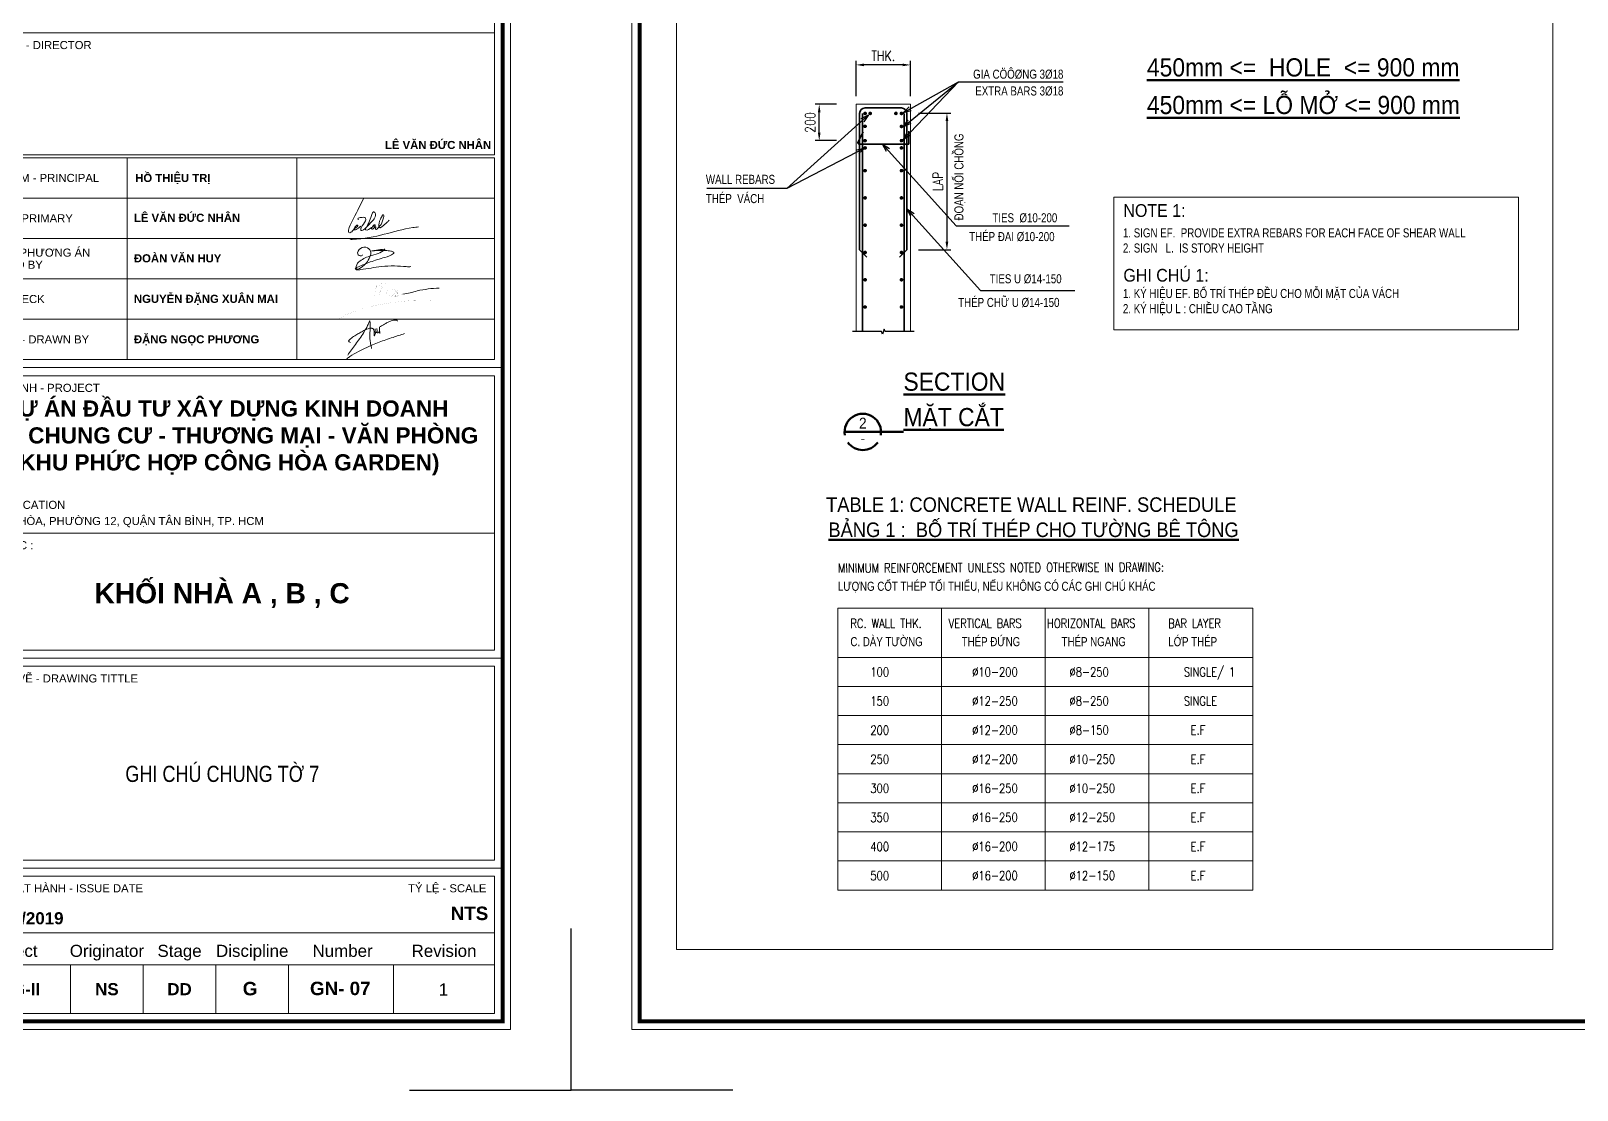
# Model space of a CAD drawing. Header units: millimetres. Extents: x -88960 to 836140, y 175458 to 320791.
# Drawn here: x 486356 to 524661, y 175458 to 201701 of the extents above; entities that cross this region are included whole.
import ezdxf
from ezdxf.enums import TextEntityAlignment as Align

# ---------------------------------------------------------------- set-up
doc = ezdxf.new("R2010")
doc.units = ezdxf.units.MM
doc.header["$LTSCALE"] = 1000
doc.layers.get('0').update_dxf_attribs({"linetype": 'CONTINUOUS'})
doc.layers.get('DEFPOINTS').update_dxf_attribs({"linetype": 'CONTINUOUS'})
for name, color, linetype, lineweight in [('Ap0102_dim', 145, 'CONTINUOUS', 25), ('Ap0201_T', 253, 'CONTINUOUS', 50), ('Ap0202_T', 141, 'CONTINUOUS', 25), ('Ap0205_T', 253, 'CONTINUOUS', 50), ('Ap0310_PSS', 130, 'CONTINUOUS', 18), ('Ap0314_Kh', 253, 'CONTINUOUS', 15), ('Ap0401_Reinf', 1, 'CONTINUOUS', 50), ('Ap0402_Reinf.S', 6, 'CONTINUOUS', 35), ('CHG_XX_Khung ten$0$TEXT', 7, 'CONTINUOUS', 15)]:
    doc.layers.add(name, color=color, linetype=linetype, lineweight=lineweight)
doc.styles.add('Ap_Vni-helve', font='VHELVEN_0.TTF', dxfattribs={"width": 0.8, "height": 1})
doc.styles.add('Arial - Bold', font='arialbd.ttf', dxfattribs={"height": 2.5})
doc.styles.add('CHG_XX_Khung ten$0$A1 BORDER$0$ARIAL', font='arial.ttf')
doc.styles.add('CHG_XX_Khung ten$0$A1 BORDER$0$Arial - Bold', font='arialbd.ttf', dxfattribs={"height": 2.5})
doc.styles.add('CHG_XX_Khung ten$0$arial', font='arial.ttf')
doc.styles.add('CHG_XX_Khung ten$0$Arial - Bold', font='arialbd.ttf')
doc.styles.add('CHG_XX_Khung ten$0$title block pccc$0$ARIAL', font='arial.ttf')
doc.styles.add('CHG_XX_Khung ten$0$title block pccc$0$Arial - Bold', font='arialbd.ttf', dxfattribs={"height": 2.5})
doc.styles.add('romans', font='romans.shx', dxfattribs={"width": 0.8})
doc.styles.add('S-TEXT18', font='ISOCP.shx')
doc.styles.add('S-TEXT35', font='VHELVEN_0.TTF', dxfattribs={"width": 0.9})
doc.styles.add('S-TEXT50', font='VHELVEN_0.TTF', dxfattribs={"width": 0.9})
doc.styles.add('Text Chuan', font='1.shx', dxfattribs={"width": 0.8})
doc.styles.add('vn-vni', font='vn_vni.shx', dxfattribs={"width": 0.8})
doc.dimstyles.new('TL 20', dxfattribs={"dimscale": 0, "dimtxt": 250, "dimasz": 200, "dimexe": 100, "dimexo": 200, "dimgap": 100, "dimtad": 1, "dimdec": 1, "dimlfac": 0.2, "dimdsep": 46, "dimtxsty": 'romans', "dimcen": 200, "dimdle": 100, "dimclrd": 256, "dimclre": 256, "dimclrt": 1, "dimaunit": 1, "dimadec": 0, "dimazin": 0, "dimtfac": 1, "dimtdec": 1, "dimtix": 1, "dimtmove": 2, "dimatfit": 3, "dimldrblk": 'OPEN30', "dimfxl": 1, "dimtolj": 1, "dimtzin": 0, "dimarcsym": 0})

# ---------------------------------------------------------------- blocks, each defined once
blk = doc.blocks.new('*D477')
at = {"layer": 'Ap0102_dim', "lineweight": -2, "transparency": 16777216}
for p, q in [((506797, 200083), (506797, 200959)), ((507949, 200859), (506997, 200859)), ((508149, 200083), (508149, 200959))]:
    blk.add_line(p, q, dxfattribs=at)
at = {"layer": 'Ap0102_dim', "transparency": 16777216}
for points in [[(506997, 200892), (506997, 200826), (506797, 200859)], [(507949, 200892), (507949, 200826), (508149, 200859)]]:
    blk.add_solid(points, dxfattribs=at)
at = {"layer": 'DEFPOINTS', "color": 0, "transparency": 16777216}
for p in [(506797, 200859), (506797, 199883), (508149, 199883)]:
    blk.add_point(p, dxfattribs=at)
at = {"layer": 'Ap0102_dim', "color": 1, "transparency": 16777216, "insert": (507473, 201084), "char_height": 250, "attachment_point": 5, "style": 'romans'}
blk.add_mtext('\\A1;THK.', dxfattribs=at)
blk = doc.blocks.new('_Open30')
at = {"color": 0, "linetype": 'ByBlock', "lineweight": -2}
for p, q in [((-1, 0.27), (0, 0)), ((0, 0), (-1, -0.27)), ((0, 0), (-1, 0))]:
    blk.add_line(p, q, dxfattribs=at)
blk = doc.blocks.new('*D478')
at = {"layer": 'Ap0102_dim', "lineweight": -2, "transparency": 16777216}
for p, q in [((508349, 199666), (509150, 199666)), ((509050, 199466), (509050, 196479)), ((508349, 196279), (509150, 196279))]:
    blk.add_line(p, q, dxfattribs=at)
at = {"layer": 'Ap0102_dim', "transparency": 16777216}
for points in [[(509016, 199466), (509083, 199466), (509050, 199666)], [(509016, 196479), (509083, 196479), (509050, 196279)]]:
    blk.add_solid(points, dxfattribs=at)
at = {"layer": 'DEFPOINTS', "color": 0, "transparency": 16777216}
for p in [(508149, 199666), (508149, 196279), (509050, 196279)]:
    blk.add_point(p, dxfattribs=at)
at = {"layer": 'Ap0102_dim', "color": 1, "transparency": 16777216, "insert": (508825, 197972), "char_height": 250, "attachment_point": 5, "rotation": 90, "style": 'romans'}
blk.add_mtext('\\A1;LAP', dxfattribs=at)
blk = doc.blocks.new('*D479')
at = {"layer": 'Ap0102_dim', "lineweight": -2, "transparency": 16777216}
for p, q in [((506316, 199883), (505786, 199883)), ((505886, 199182), (505886, 199683)), ((506316, 198982), (505786, 198982))]:
    blk.add_line(p, q, dxfattribs=at)
at = {"layer": 'Ap0102_dim', "transparency": 16777216}
for points in [[(505852, 199683), (505919, 199683), (505886, 199883)], [(505852, 199182), (505919, 199182), (505886, 198982)]]:
    blk.add_solid(points, dxfattribs=at)
at = {"layer": 'DEFPOINTS', "color": 0, "transparency": 16777216}
for p in [(505886, 199883), (506516, 199883), (506516, 198982)]:
    blk.add_point(p, dxfattribs=at)
at = {"layer": 'Ap0102_dim', "color": 1, "transparency": 16777216, "insert": (505661, 199432), "char_height": 250, "attachment_point": 5, "rotation": 90, "style": 'romans'}
blk.add_mtext('\\A1;200', dxfattribs=at)
blk = doc.blocks.new('TENBANVE100')
at = {"layer": 'Ap0314_Kh', "style": 'Ap_Vni-helve', "width": 0.8}
blk.add_attdef('TIENGANH100', text='', height=540, dxfattribs=at).set_placement((0, 507), align=Align.CENTER)
at = {"layer": 'Ap0314_Kh', "color": 243, "style": 'Ap_Vni-helve', "width": 0.8}
blk.add_attdef('TIENGVIET100', text='', height=540, dxfattribs=at).set_placement((0, -507), align=Align.CENTER)
blk = doc.blocks.new('CHG_XX_Khung ten')
at = {"color": 9, "linetype": 'Continuous'}
for p, q in [((731, 231), (731, 181)), ((773, 231), (773, 181))]:
    blk.add_line(p, q, dxfattribs=at)
for p, q in [((687, 179), (824, 179)), ((687, 107), (824, 107)), ((687, 55), (824, 55))]:
    blk.add_line(p, q)
at = {"linetype": 'Continuous'}
for p, q in [((689, 39), (822, 39)), ((716.98, 31), (716.98, 19)), ((734.98, 31), (734.98, 19)), ((752.98, 31), (752.98, 19)), ((770.98, 31), (770.98, 19)), ((797, 31), (797, 19))]:
    blk.add_line(p, q, dxfattribs=at)
blk.add_lwpolyline([(15, 579), (826, 579), (826, 15), (15, 15)], close=True)
at = {"color": 4, "linetype": 'Continuous', "const_width": 1}
blk.add_lwpolyline([(17, 577), (824, 577), (824, 17), (17, 17)], close=True, dxfattribs=at)
at = {"linetype": 'Continuous'}
for points in [[(689, 289.93), (822, 289.93), (822, 261.93), (689, 261.93)], [(689, 177), (822, 177), (822, 138), (689, 138)], [(689, 109), (822, 109), (822, 138), (689, 138)], [(689, 105), (822, 105), (822, 57), (689, 57)], [(689, 53), (822, 53), (822, 31), (689, 31)], [(822, 19), (689, 19), (689, 31), (822, 31)]]:
    blk.add_lwpolyline(points, close=True, dxfattribs=at)
at = {"color": 9, "linetype": 'Continuous'}
for points in [[(689, 261.93), (822, 261.93), (822, 231.73), (689, 231.73)], [(822, 221), (689, 221), (689, 231), (822, 231)], [(822, 211), (689, 211), (689, 221), (822, 221)], [(822, 201), (689, 201), (689, 211), (822, 211)], [(822, 191), (689, 191), (689, 201), (822, 201)], [(822, 181), (689, 181), (689, 191), (822, 191)]]:
    blk.add_lwpolyline(points, close=True, dxfattribs=at)
blk.add_lwpolyline([(822, 211), (689, 211), (822, 211)], dxfattribs=at)
at = {"color": 1}
for points in [[(785.63, 182.08), (787.56, 184.76), (789.61, 187.7), (790.35, 188.98), (790.79, 189.92), (791.06, 190.59), (791.21, 189.09), (791.18, 188.31), (791.14, 187.75), (791.09, 186.47), (791.21, 185.58), (791.42, 184.31), (791.51, 183.99), (791.51, 183.74)], [(786.29, 185.19), (785.86, 185.61), (786.06, 185.86), (787.11, 186.7), (788.17, 187.35), (789.1, 187.9), (790.12, 188.41), (790.69, 188.61), (791.04, 188.74), (791.47, 188.79), (791.73, 188.72), (791.92, 188.61), (792.08, 188.33), (792.16, 188.06), (792.21, 187.84), (792.21, 187.27), (792.2, 187.05), (792.23, 186.85), (792.39, 187.1), (792.48, 187.84), (792.46, 188.12), (792.44, 188.61), (792.46, 188.03), (792.53, 187.67), (792.73, 187.74), (792.86, 187.87), (792.9, 188.09), (792.9, 188.28), (792.87, 188.7), (792.91, 188.19), (792.93, 187.79), (792.94, 187.69), (793.11, 187.61), (793.31, 187.73), (793.45, 187.93), (793.48, 188.22), (793.48, 188.64), (793.48, 189.05), (793.48, 188.49), (793.56, 187.84), (793.63, 187.45), (793.48, 188.6), (793.51, 188.92), (794.2, 189.45), (794.72, 189.76), (795.44, 190.17), (796.2, 190.5), (796.65, 190.69), (797.26, 190.79), (797.77, 190.74), (797.95, 190.55)], [(785.43, 181.21), (786.17, 181.73), (788.31, 183), (790.34, 184), (791.77, 184.64), (795.08, 185.91), (796.87, 186.5), (799.7, 187.42)]]:
    blk.add_spline(points, degree=3, dxfattribs=at)
at = {"layer": 'CHG_XX_Khung ten$0$TEXT', "color": 1}
blk.add_lwpolyline([(801.29, 204.04, -0.124137), (800.16, 204.02, 0.028888), (797.25, 204.19, 0.026156), (793.98, 204.04, 0.007061), (788.86, 203.28, -0.091769), (787.85, 203.27, -0.25841), (787.51, 203.62, -0.039719), (788.28, 204, -0.004242), (791.23, 205.18, -0.019244), (794.8, 206.31, 0.094204), (797.02, 207.28, 0.504882), (796.98, 207.63, 0.07616), (796.3, 207.87, 0.041135), (794.97, 208.03, 0.034641), (791.34, 207.9, 0.01407), (792.8, 208.12, 0.003668), (794.71, 208.36, -0.800617), (794.79, 208.18, -0.093248), (793.21, 207.32, 0.020479), (791.05, 206.59, 0.096842), (788.38, 205.18, 0.259163), (787.77, 203.63, 0.564182), (788.17, 203.39, 0.087383), (789.69, 204.36, 0.156422), (791.35, 207.23, 0.228987), (790.91, 208.45, 0.272068), (789.19, 208.76, 0.293527), (788.08, 207.43, 0.171419), (788.25, 206.94, 0.281707), (788.69, 206.7, 0.217513), (789.34, 206.92)], format="xyb", dxfattribs=at)
at = {"layer": 'CHG_XX_Khung ten$0$TEXT', "color": 1, "const_width": 0.0121}
for points in [[(791.6, 198.34, 0.143835), (794.1, 199.89, -0.075685), (793.5, 197.02, -0.172299), (794.95, 199.92, -0.299798), (795.6, 198.96, -0.170508), (795.36, 197.75, 0.168316), (795.11, 197.03)], [(791.95, 196.04, -0.054469), (792.33, 197.1, 0.103257), (792.78, 199.38)], [(806.31, 195.73, -0.026807), (805.12, 195.66, 0.027369), (800.25, 195.52, 0.022423), (795.26, 194.89, 0.038275), (791.04, 194.04, 0.053272), (785.95, 192.37, 0.118692), (783.44, 190.96)], [(797.47, 197.92, 0.401177), (797.3, 198.32, 0.483935), (795.9, 197.43, 0.196997), (796.02, 196.61, 0.296639), (796.38, 196.53, 0.183057), (797.12, 197.39)], [(797.48, 198.09, 0.142769), (797.07, 197.1, 0.220826), (797.29, 196.56, 0.106687), (798.07, 198.16, 0.181562), (797.64, 197.4, -0.039872), (797.25, 196.09, -0.060225), (798.09, 197.69, 0.017174), (797.52, 196.45, -0.149286), (799.3, 197.16)]]:
    blk.add_lwpolyline(points, format="xyb", dxfattribs=at)
at = {"layer": 'CHG_XX_Khung ten$0$TEXT', "color": 1}
for centre, radius, start, end in [((793.37, 230.45), 33.81, 280.1185, 286.3373), ((808.51, 174.85), 23.83, 90.5448, 103.6788)]:
    blk.add_arc(centre, radius, start, end, dxfattribs=at)
for points in [[(789.62, 220.97), (786.72, 215.31), (785.87, 213.03), (785.94, 212.46), (786.42, 212.53), (787.18, 213.24), (787.77, 213.73), (788.12, 214.16), (788.07, 214.29), (787.94, 214.27), (787.28, 213.56), (787.2, 213.33), (787.26, 213.21), (787.44, 213.16), (787.7, 213.23), (788.87, 214.02)], [(788.4, 215.73), (788.18, 215.82), (788.21, 216), (788.32, 216.07), (788.7, 216.16), (789.23, 216.24), (789.76, 216.24), (790.01, 216.08), (790.1, 215.79), (790.05, 215.41), (788.96, 213.65), (788.88, 213.4), (788.88, 213.13), (789, 213.02), (789.17, 213.01), (789.51, 213.17), (790.77, 214.27), (791.67, 215.27), (792.3, 216.07), (792.5, 216.66), (792.49, 217.11), (792.33, 217.45), (792.13, 217.58), (791.94, 217.52), (791.73, 217.16), (790.12, 213.5), (790.04, 213.21), (790.14, 213.12), (791.53, 213.7), (792.32, 214.06), (792.42, 214.24), (792.36, 214.39), (792.17, 214.35), (791.86, 214.12), (791.68, 213.82), (791.57, 213.47), (791.67, 213.35), (791.96, 213.42), (792.51, 213.89), (792.61, 213.78), (792.55, 213.52), (792.61, 213.3), (792.77, 213.25), (793.05, 213.46), (794.1, 214.86), (794.42, 215.85), (794.57, 216.45), (794.53, 216.83), (794.42, 216.89), (794.27, 216.8), (794.14, 216.57), (793.62, 215.47), (793.41, 214.74), (793.36, 214.18), (793.41, 213.82), (793.56, 213.67), (793.77, 213.71), (794.19, 213.99), (795.35, 214.98), (795.89, 215.51)], [(786.22, 211.12), (786.28, 210.87), (786.71, 210.78), (801.78, 213.69), (803.18, 213.88)]]:
    blk.add_spline(points, degree=3, dxfattribs=at)
at = {"layer": 'DEFPOINTS', "color": 1, "ltscale": 2}
for points in [[(40.06, 0), (0, 0), (0, 40)], [(800.94, 0), (841, 0), (841, 40)]]:
    blk.add_lwpolyline(points, dxfattribs=at)
for s, height, style, p in [('GIÁM ĐỐC - DIRECTOR', 2, 'CHG_XX_Khung ten$0$title block pccc$0$ARIAL', (691, 258.93)), ('CHỦ NHIỆM - PRINCIPAL', 2, 'CHG_XX_Khung ten$0$title block pccc$0$ARIAL', (691, 226)), ('HỒ THIỆU TRỊ', 2, 'CHG_XX_Khung ten$0$title block pccc$0$Arial - Bold', (733, 226)), ('CHỦ TRÌ - PRIMARY', 2, 'CHG_XX_Khung ten$0$title block pccc$0$ARIAL', (691, 216)), ('LÊ VĂN ĐỨC NHÂN', 2.0073, 'CHG_XX_Khung ten$0$Arial - Bold', (732.68, 216.13)), ('THIẾT KẾ PHƯƠNG ÁN', 2, 'CHG_XX_Khung ten$0$title block pccc$0$ARIAL', (691, 207.5)), ('ĐOÀN VĂN HUY', 2.0073, 'CHG_XX_Khung ten$0$Arial - Bold', (732.68, 206.09)), ('DESIGNED BY', 2, 'CHG_XX_Khung ten$0$title block pccc$0$ARIAL', (691, 204.5)), ('QLKT - CHECK', 2, 'CHG_XX_Khung ten$0$title block pccc$0$ARIAL', (691, 196)), ('NGUYỄN ĐẶNG XUÂN MAI', 2.0073, 'CHG_XX_Khung ten$0$Arial - Bold', (732.68, 196.05)), ('THỂ HIỆN - DRAWN BY', 2, 'CHG_XX_Khung ten$0$title block pccc$0$ARIAL', (691, 186)), ('ĐẶNG NGỌC PHƯƠNG', 2.0073, 'CHG_XX_Khung ten$0$Arial - Bold', (732.68, 186.02)), ('CÔNG TRÌNH - PROJECT', 2, 'CHG_XX_Khung ten$0$A1 BORDER$0$ARIAL', (691, 174)), ('VỊ TRÍ - LOCATION', 2, 'CHG_XX_Khung ten$0$A1 BORDER$0$ARIAL', (691, 145)), ('20 CỘNG HÒA, PHƯỜNG 12, QUẬN TÂN BÌNH, TP. HCM', 2, 'CHG_XX_Khung ten$0$A1 BORDER$0$ARIAL', (691, 141)), ('HẠNG MỤC :', 2, 'CHG_XX_Khung ten$0$A1 BORDER$0$ARIAL', (691, 135)), ('TÊN BẢN VẼ - DRAWING TITTLE', 2, 'CHG_XX_Khung ten$0$A1 BORDER$0$ARIAL', (691, 102)), ('NGÀY PHÁT HÀNH - ISSUE DATE', 2, 'CHG_XX_Khung ten$0$A1 BORDER$0$ARIAL', (691, 50))]:
    blk.add_text(s, height=height, dxfattribs=dict(style=style)).set_placement(p, align=Align.MIDDLE_LEFT)
for s, height, style, p in [('LÊ VĂN ĐỨC NHÂN', 2.0073, 'CHG_XX_Khung ten$0$Arial - Bold', (821.19, 234.17)), ('TỶ LỆ - SCALE', 2, 'CHG_XX_Khung ten$0$A1 BORDER$0$ARIAL', (820, 50))]:
    blk.add_text(s, height=height, dxfattribs=dict(style=style)).set_placement(p, align=Align.MIDDLE_RIGHT)
for s, style, p in [('12/08/2019', 'CHG_XX_Khung ten$0$A1 BORDER$0$Arial - Bold', (704.75, 42.57)), ('Project', 'CHG_XX_Khung ten$0$A1 BORDER$0$ARIAL', (702.28, 34.5)), ('Originator', 'CHG_XX_Khung ten$0$A1 BORDER$0$ARIAL', (725.98, 34.5)), ('Stage', 'CHG_XX_Khung ten$0$A1 BORDER$0$ARIAL', (743.98, 34.5)), ('Discipline', 'CHG_XX_Khung ten$0$A1 BORDER$0$ARIAL', (761.98, 34.5)), ('Number', 'CHG_XX_Khung ten$0$A1 BORDER$0$ARIAL', (784.37, 34.5)), ('Revision', 'CHG_XX_Khung ten$0$A1 BORDER$0$ARIAL', (809.5, 34.5)), ('CHG-II', 'CHG_XX_Khung ten$0$A1 BORDER$0$Arial - Bold', (702.94, 25)), ('NS', 'CHG_XX_Khung ten$0$A1 BORDER$0$Arial - Bold', (725.98, 25)), ('DD', 'CHG_XX_Khung ten$0$A1 BORDER$0$Arial - Bold', (743.98, 25)), ('1', 'CHG_XX_Khung ten$0$arial', (809.36, 24.93))]:
    blk.add_text(s, height=3, dxfattribs=dict(style=style)).set_placement(p, align=Align.MIDDLE_CENTER)
at = {"attachment_point": 2, "style": 'CHG_XX_Khung ten$0$A1 BORDER$0$Arial - Bold'}
for s, insert, char_height, width in [('DỰ ÁN ĐẦU TƯ XÂY DỰNG KINH DOANH\\PKHU CHUNG CƯ - THƯƠNG MẠI - VĂN PHÒNG\\P(KHU PHỨC HỢP CÔNG HÒA GARDEN)', (755.4, 170.88), 4, 159.8745), ('KHỐI NHÀ A , B , C', (754.52, 125.61), 5, 104.1229)]:
    blk.add_mtext(s, dxfattribs=dict(at, insert=insert, char_height=char_height, width=width))

msp = doc.modelspace()

# ---------------------------------------------------------------- linework, layer by layer
at = {"layer": 'Ap0102_dim'}
msp.add_lwpolyline([(508238.74821, 194252.25721), (507518.02821, 194252.25721), (507495.50571, 194314.13727), (507450.46071, 194190.37715), (507427.93821, 194252.25721), (506707.21821, 194252.25721)], dxfattribs=at)
at = {"layer": 'Ap0205_T', "ltscale": 100}
msp.add_line((506514.75333, 191765.52512), (507972.57495, 191765.52512), dxfattribs=at)
for major_axis, start_param, end_param in [((-450.45, 0.00001), 2.9656869181, 6.4590911082), ((450.45, 0.00001), 3.7541967832, 5.67058114)]:
    msp.add_ellipse((506965.20333, 191765.52512), major_axis=major_axis, ratio=0.9999999985, start_param=start_param, end_param=end_param, dxfattribs=at)
at = {"layer": 'Ap0310_PSS'}
for p, q in [((506797.30821, 194252.25721), (506797.30821, 199882.88221)), ((508148.65821, 199882.88221), (506797.30821, 199882.88221)), ((508148.65821, 194252.25721), (508148.65821, 199882.88221)), ((508918.30372, 187399.46646), (508918.30372, 180413.59895)), ((511487.04334, 187399.46646), (511487.04334, 180413.59895)), ((514055.78296, 187399.46646), (514055.78296, 180413.59895)), ((516624.52257, 187399.46646), (516624.52257, 180413.59895))]:
    msp.add_line(p, q, dxfattribs=at)
msp.add_lwpolyline([(513184.82637, 197585.74128), (523212.6103, 197585.74128), (523212.6103, 194292.46686), (513184.82637, 194292.46686)], close=True, dxfattribs=at)
for points in [[(506349.5641, 180413.59895), (506349.5641, 187399.46646), (516624.52257, 187399.46646)], [(506349.5641, 186179.35895), (516624.52257, 186179.35895)], [(506349.5641, 185458.63895), (516624.52257, 185458.63895)], [(506349.5641, 184737.91895), (516624.52257, 184737.91895)], [(506349.5641, 184017.19895), (516624.52257, 184017.19895)], [(506349.5641, 183296.47895), (516624.52257, 183296.47895)], [(506349.5641, 182575.75895), (516624.52257, 182575.75895)], [(506349.5641, 181855.03895), (516624.52257, 181855.03895)], [(506349.5641, 181134.31895), (516624.52257, 181134.31895)], [(506349.5641, 180413.59895), (516624.52257, 180413.59895)]]:
    msp.add_lwpolyline(points, dxfattribs=at)
at = {"layer": 'Ap0314_Kh'}
msp.add_lwpolyline([(502350.469, 178940.48121), (524062.159, 178940.48121), (524062.159, 231392.42968), (502350.469, 231392.42968)], close=True, dxfattribs=at)
at = {"layer": 'Ap0401_Reinf', "const_width": 45.045}
for points in [[(507022.53321, 199635.13471, 1), (507022.53321, 199680.17971, 1)], [(507149.18547, 199635.13471, 1), (507149.18547, 199680.17971, 1)], [(507785.50376, 199635.13471, -1), (507785.50376, 199680.17971, -1)], [(507923.43321, 199635.13471, -1), (507923.43321, 199680.17971, -1)], [(507022.31167, 199314.33308, 1), (507022.31167, 199359.37808, 1)], [(507923.20149, 199312.59764, -1), (507923.20149, 199357.64264, -1)], [(507022.31167, 198959.45971, 1), (507022.31167, 199004.50471, 1)], [(507022.53321, 198778.91952, 1), (507022.53321, 198823.96452, 1)], [(507923.20149, 198959.45971, -1), (507923.20149, 199004.50471, -1)], [(507923.43321, 198778.91952, -1), (507923.43321, 198823.96452, -1)], [(507022.53321, 198216.27993, 1), (507022.53321, 198261.32493, 1)], [(507923.43321, 198216.27993, -1), (507923.43321, 198261.32493, -1)], [(507022.53321, 197540.60493, 1), (507022.53321, 197585.64993, 1)], [(507923.43321, 197540.60493, -1), (507923.43321, 197585.64993, -1)], [(507022.53321, 196864.92993, 1), (507022.53321, 196909.97493, 1)], [(507923.43321, 196864.92993, -1), (507923.43321, 196909.97493, -1)], [(507022.53321, 196189.25493, 1), (507022.53321, 196234.29993, 1)], [(507923.43321, 196189.25493, -1), (507923.43321, 196234.29993, -1)], [(507022.53321, 195513.57993, 1), (507022.53321, 195558.62493, 1)], [(507923.43321, 195513.57993, -1), (507923.43321, 195558.62493, -1)], [(507022.53321, 194837.90493, 1), (507022.53321, 194882.94993, 1)], [(507923.43321, 194837.90493, -1), (507923.43321, 194882.94993, -1)]]:
    msp.add_lwpolyline(points, format="xyb", close=True, dxfattribs=at)
at = {"layer": 'Ap0402_Reinf.S'}
for p, q in [((506887.39821, 196279.28221), (506887.39821, 199657.65721)), ((506954.96571, 194252.25721), (506954.96571, 199657.65721)), ((507923.43321, 199792.79221), (507022.53321, 199792.79221)), ((507991.00071, 194252.25721), (507991.00071, 199657.65721)), ((508058.56821, 196279.28221), (508058.56821, 199657.65721)), ((506887.39821, 196279.28221), (507067.57821, 196099.10221)), ((508058.56821, 196279.28221), (507878.38821, 196099.10221))]:
    msp.add_line(p, q, dxfattribs=at)
msp.add_lwpolyline([(506975.55582, 199198.25368), (506850.09811, 198955.98225, 0.6250265827), (506878.83966, 198897.01949), (508103.61321, 198897.01949), (508103.61321, 199219.83848)], format="xyb", dxfattribs=at)
for centre, start, end in [((507022.53321, 199657.65721), 90, 180), ((507923.43321, 199657.65721), 0, 90)]:
    msp.add_arc(centre, 135.135, start, end, dxfattribs=at)

# ---------------------------------------------------------------- block references
ref = msp.add_blockref('TENBANVE100', (491097.58601, 183468.38275), dxfattribs=dict(at, xscale=0.74074, yscale=0.74074, zscale=0.74074))
ref.add_attrib('TIENGVIET100', 'GHI CHUÙ CHUNG TÔØ 7', dxfattribs={"layer": 'Ap0314_Kh', "color": 243, "height": 399.9996, "style": 'Ap_Vni-helve', "width": 0.8}).set_placement((491097.58601, 183092.61562), align=Align.CENTER)

# ---------------------------------------------------------------- texts
at = {"color": 1, "style": 'Arial - Bold'}
for s, p in [('NTS', (497221.46394, 179836.57069)), ('G', (491784.49757, 177972.10425)), ('GN- 07', (494019.91909, 177976.33706))]:
    msp.add_text(s, height=333.333, dxfattribs=at).set_placement(p, align=Align.MIDDLE_CENTER)
at = {"layer": 'Ap0201_T', "style": 'S-TEXT50', "width": 0.9}
for s, p in [('NOTE 1:', (513420.86217, 197093.59796)), ('GHI CHUÙ 1:', (513420.86217, 195489.09506))]:
    msp.add_text(s, height=315.315, dxfattribs=at).set_placement(p)
at = {"layer": 'Ap0202_T', "style": 'Text Chuan', "width": 0.8}
for s, p in [('GIA CÖÔØNG 3%%C18', (511935.05024, 200629.60266)), ('EXTRA BARS 3%%C18', (511935.05024, 200213.69317))]:
    msp.add_text(s, height=225.243018, dxfattribs=at).set_placement(p, align=Align.MIDDLE_RIGHT)
at = {"layer": 'Ap0202_T', "width": 0.8}
for s, rotation, style, p in [('ÑOAÏN NOÁI CHOÀNG', 90, 'vn-vni', (509459.21638, 197004.51929)), ('MINIMUM REINFORCEMENT UNLESS NOTED OTHERWISE IN DRAWING:', 0.173833124, 'romans', (506349.5641, 188278.70955)), ('RC. WALL THK.', 0.173833124, 'romans', (506658.039, 186906.62014)), ('VERTICAL BARS', 0.173833124, 'romans', (509093.81007, 186906.62014)), ('HORIZONTAL BARS', 0.173833124, 'romans', (511529.51193, 186906.62014)), ('BAR LAYER', 0.173833124, 'romans', (514533.10755, 186906.62014)), ('100', 0.173833124, 'romans', (507153.34213, 185703.024)), ('%%C10-200', 0.173833124, 'romans', (509676.43526, 185703.26373)), ('%%C8-250', 0.173833124, 'romans', (512086.91265, 185703.50345)), ('SINGLE/ 1 ', 0.173833124, 'romans', (514917.83114, 185703.21514)), ('150', 0.173833124, 'romans', (507153.34213, 184982.304)), ('%%C12-250', 0.173833124, 'romans', (509676.43526, 184982.54373)), ('%%C8-250', 0.173833124, 'romans', (512086.91265, 184982.78345)), ('SINGLE', 0.173833124, 'romans', (514917.83114, 184982.49514)), ('200', 0.173833124, 'romans', (507153.34213, 184261.584)), ('%%C12-200', 0.173833124, 'romans', (509676.43526, 184261.82373)), ('%%C8-150', 0.173833124, 'romans', (512086.91265, 184262.06345)), ('E.F', 0.173833124, 'romans', (515088.723, 184261.77514)), ('250', 0.173833124, 'romans', (507153.34213, 183540.864)), ('%%C12-200', 0.173833124, 'romans', (509676.43526, 183541.10373)), ('%%C10-250', 0.173833124, 'romans', (512086.91265, 183541.34345)), ('E.F', 0.173833124, 'romans', (515088.723, 183541.05514)), ('300', 0.173833124, 'romans', (507153.34213, 182820.144)), ('%%C16-250', 0.173833124, 'romans', (509676.43526, 182820.38373)), ('%%C10-250', 0.173833124, 'romans', (512086.91265, 182820.62345)), ('E.F', 0.173833124, 'romans', (515088.723, 182820.33514)), ('350', 0.173833124, 'romans', (507153.34213, 182099.424)), ('%%C16-250', 0.173833124, 'romans', (509676.43526, 182099.66373)), ('%%C12-250', 0.173833124, 'romans', (512086.91265, 182099.90345)), ('E.F', 0.173833124, 'romans', (515088.723, 182099.61514)), ('400', 0.173833124, 'romans', (507153.34213, 181378.704)), ('%%C16-200', 0.173833124, 'romans', (509676.43526, 181378.94373)), ('%%C12-175', 0.173833124, 'romans', (512086.91265, 181379.18345)), ('E.F', 0.173833124, 'romans', (515088.723, 181378.89514)), ('500', 0.173833124, 'romans', (507153.34213, 180657.984)), ('%%C16-200', 0.173833124, 'romans', (509676.43526, 180658.22373)), ('%%C12-150', 0.173833124, 'romans', (512086.91265, 180658.46345)), ('E.F', 0.173833124, 'romans', (515088.723, 180658.17514))]:
    msp.add_text(s, height=225.225, rotation=rotation, dxfattribs=dict(at, style=style)).set_placement(p)
at = {"layer": 'Ap0202_T', "style": 'vn-vni', "width": 0.8}
for s, p in [('WALL REBARS', (503077.75282, 197910.14649)), ('THEÙP  VAÙCH', (503077.75282, 197434.64554)), ('TIES  %%C10-200', (510176.33257, 196958.53476)), ('THEÙP ÑAI %%C10-200', (509600.52303, 196492.38521)), ('TIES U %%C14-150', (510109.98986, 195447.25283)), ('THEÙP CHÖÕ U %%C14-150', (509328.45911, 194861.21738)), ('LÖÔÏNG COÁT THEÙP TOÁI THIEÅU, NEÁU KHOÂNG COÙ CAÙC GHI CHUÙ KHAÙC', (506349.5641, 187828.25955)), ('C. DAØY TÖÔØNG', (506658.039, 186456.17014)), ('THEÙP ÑÖÙNG', (509414.71665, 186456.17014)), ('THEÙP NGANG', (511889.88137, 186456.17014)), ('LÔÙP THEÙP', (514533.10755, 186456.17014))]:
    msp.add_text(s, height=225.225, dxfattribs=at).set_placement(p)
at = {"layer": 'Ap0202_T', "char_height": 225.225, "attachment_point": 1, "style": 'vn-vni'}
for s, insert in [('1. SIGN EF.  PROVIDE EXTRA REBARS FOR EACH FACE OF SHEAR WALL\\P2. SIGN   L.  IS STORY HEIGHT ', (513410.05137, 196810.01366)), ('1. KYÙ HIEÄU EF. BOÁ TRÍ THEÙP ÑEÀU CHO MOÃI MAËT CUÛA VAÙCH\\P2. KYÙ HIEÄU L : CHIEÀU CAO TAÀNG', (513410.05137, 195308.21336))]:
    msp.add_mtext(s, dxfattribs=dict(at, insert=insert))
at = {"layer": 'Ap0202_T', "style": 'S-TEXT35', "width": 0.9}
msp.add_attdef('2', text='A', height=270.27, dxfattribs=at).set_placement((506965.20333, 191765.52512), align=Align.BOTTOM_CENTER)
at = {"layer": 'Ap0202_T', "style": 'S-TEXT18'}
msp.add_attdef('-', text='S-0001', height=180.18, dxfattribs=at).set_placement((506965.20333, 191686.69637), align=Align.TOP_CENTER)
at = {"layer": 'Ap0205_T', "ltscale": 100, "style": 'S-TEXT50', "width": 0.9}
for s, height, p in [('%%U450mm <=  HOLE  <= 900 mm', 450.45, (514004.55409, 200572.44858)), ('%%U450mm <= LOÃ MÔÛ <= 900 mm', 450.45, (514004.55409, 199641.36843)), ('%%USECTION', 450.45, (507972.57495, 192785.58041)), ('%%UMAËT CAÉT', 450.45, (507972.57495, 191907.20291)), ('TABLE 1: CONCRETE WALL REINF. SCHEDULE', 360.36, (506055.8707, 189783.80956)), ('%%UBAÛNG 1 :  BOÁ TRÍ THEÙP CHO TÖÔØNG BEÂ TOÂNG', 360.36, (506113.35124, 189160.67933))]:
    msp.add_text(s, height=height, dxfattribs=at).set_placement(p)

# ---------------------------------------------------------------- dimensions: what is measured, and where the dimension line sits
at = {"layer": 'Ap0102_dim'}
for base, p1, p2, angle, text, picture, middle in [((506797.30821, 200859.06245), (508148.65821, 199882.88221), (506797.30821, 199882.88221), 180, 'THK.', '*D477', (507472.98321, 201084.06245)), ((505885.77813, 199882.88221), (506516.02599, 198981.98221), (506516.02599, 199882.88221), 90, '200', '*D479', (505660.77813, 199432.43221)), ((509049.55821, 196279.28221), (508148.65786, 199665.67583), (508148.65117, 196279.28221), 90, 'LAP', '*D478', (508824.55821, 197972.47902))]:
    dim = msp.add_linear_dim(base=base, p1=p1, p2=p2, angle=angle, text=text, dimstyle='TL 20', override={"dimscale": 1}, dxfattribs=at)
    dim.commit()
    dim.dimension.update_dxf_attribs({"geometry": picture, "text_midpoint": middle})

# ---------------------------------------------------------------- leaders
for points in [[(507965.19507, 199326.15583), (509334.55498, 200437.49999), (511932.35354, 200437.49999)], [(507965.19507, 199005.88625), (509334.55498, 200437.49999), (511932.35354, 200437.49999)], [(507965.19507, 199674.87575), (509334.55498, 200437.49999), (511932.35354, 200437.49999)], [(507105.66667, 199622.56714), (505082.04689, 197798.88534), (503097.92297, 197798.88534)], [(507454.73998, 198897.01949), (509278.42179, 196873.39971), (512081.80175, 196873.39971)], [(507022.53321, 198801.44202), (505082.04689, 197798.88534), (503097.92297, 197798.88534)], [(508060.27612, 197292.79471), (509883.95792, 195269.17493), (512221.56676, 195269.17493)]]:
    msp.add_leader(points, dimstyle='TL 20', override={"dimscale": 1}, dxfattribs=at)

# ---------------------------------------------------------------- next in the draw order: block references
at = {"layer": 'Ap0314_Kh', "xscale": 100, "yscale": 100, "zscale": 100}
msp.add_blockref('CHG_XX_Khung ten', (415640.40192, 175457.91904), dxfattribs=at)

# ---------------------------------------------------------------- next in the draw order: block references
msp.add_blockref('CHG_XX_Khung ten', (499740.40192, 175457.91904), dxfattribs=at)

doc.saveas('drawing.dxf')
